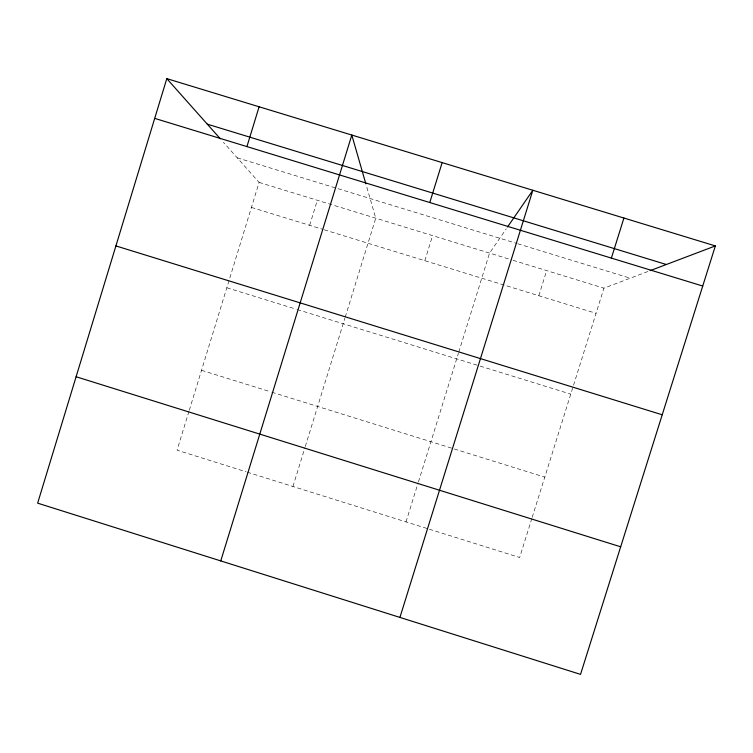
<?xml version="1.0" encoding="UTF-8"?>
<svg xmlns="http://www.w3.org/2000/svg" width="753" height="753" viewBox="0 0 753 753"><rect width="100%" height="100%" fill="white"/><g stroke="black" fill="none" stroke-linecap="round" stroke-linejoin="round"><path stroke-width="0.56" stroke-dasharray="3.77 2.82" d="M188.956 411.354L177.059 450.181L246.09 471.811M189.295 410.244L259.098 182.414L223.415 142.289M309.652 225.307L317.352 200.279M292.955 486.485L304.956 447.574M305.304 446.463L344.902 318.152M345.241 317.032L375.747 218.191L366.504 186.076M424.814 260.698L432.58 235.614M406.008 521.904L418.122 482.918M418.47 481.807L458.426 353.251M458.775 352.131L489.554 253.093L506.251 228.846M538.828 295.741L546.669 270.609M531.863 518.44L519.645 557.493L429.379 529.218M532.211 517.32L603.925 288.173L649.039 271.071M237.233 157.829L516.624 243.407M517.744 243.746L630.233 278.196M259.098 182.414L511.946 259.964M513.066 260.303L603.925 288.173M251.436 207.423L323.122 229.449M324.242 229.797L596.056 313.323M226.822 287.759L296.127 309.191M297.247 309.539L479.021 365.76M480.141 366.099L570.765 394.13M201.54 370.297L270.704 391.833M271.814 392.181L453.231 448.647M454.341 448.995L544.786 477.148M247.21 472.159L428.259 528.87"/><path stroke-width="1.13" d="M166.799 78.623L37.65 503.155L580.535 674.377L715.35 245.93L166.799 78.623L220.347 138.834M246.928 146.59L259.107 106.775M220.761 560.9L351.811 135.051L365.854 183.845M429.784 202.538L442.143 162.601M399.928 617.413L532.842 190.264L507.513 227.02M611.38 258.1L623.917 218.041M650.121 270.656L715.35 245.93M207.291 124.151L666.349 264.51M154.704 118.372L702.728 286.046M115.906 245.92L662.216 414.781M76.1 376.745L620.67 546.81"/></g></svg>
